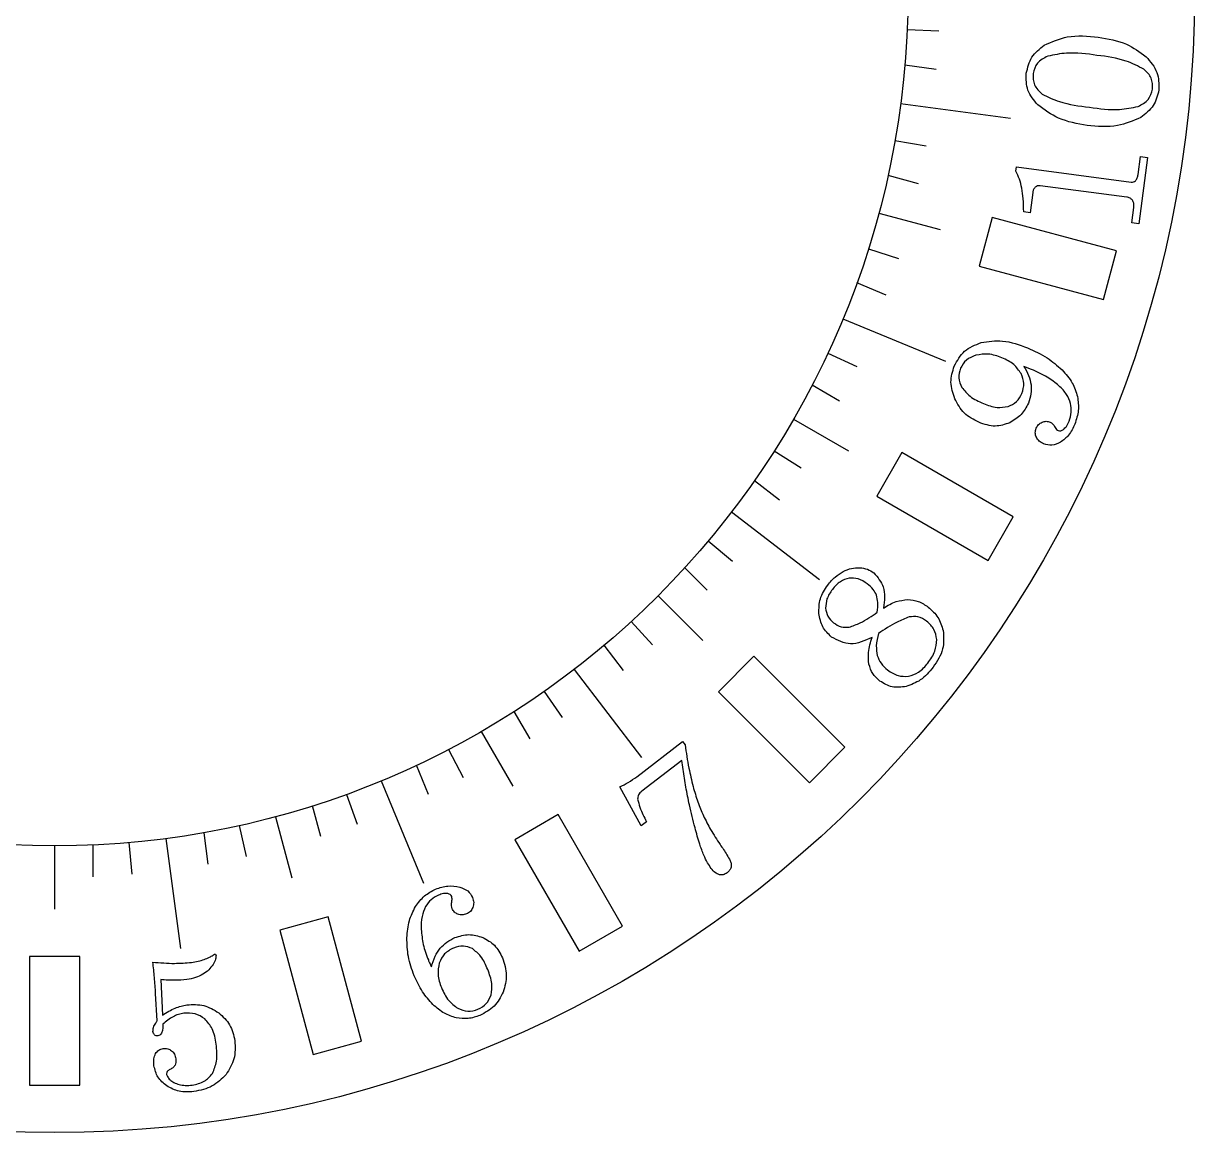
# Model space of a CAD drawing. Header units: millimetres. Extents: x -72 to 72, y -72 to 72.
# Drawn here: x -2 to 72, y -72 to -2 of the extents above; entities that cross this region are included whole.
import ezdxf

# ---------------------------------------------------------------- set-up
doc = ezdxf.new("R2010")
doc.units = ezdxf.units.MM
doc.layers.get('0').update_dxf_attribs({"linetype": 'CONTINUOUS'})

msp = doc.modelspace()

# ---------------------------------------------------------------- linework, layer by layer
for p, q in [((53.864, -2.352), (55.862, -2.439)), ((55.703, -4.873), (53.72, -4.612)), ((53.454, -7.037), (60.394, -7.951)), ((53.096, -9.362), (55.066, -9.71)), ((60.733, -11.303), (60.769, -11.034)), ((60.769, -11.034), (68.019, -11.988)), ((68.46, -11.509), (68.608, -10.382)), ((69.044, -10.439), (68.493, -14.622)), ((68.608, -10.382), (69.044, -10.439)), ((54.59, -12.102), (52.658, -11.585)), ((67.74, -12.939), (62.262, -12.217)), ((61.798, -12.641), (61.628, -13.931)), ((52.078, -13.954), (55.942, -14.99)), ((61.628, -13.931), (61.228, -13.878)), ((68.058, -14.564), (68.185, -13.6)), ((68.493, -14.622), (68.058, -14.564)), ((51.42, -16.213), (53.328, -16.814)), ((52.543, -19.124), (50.696, -18.359)), ((49.811, -20.633), (56.279, -23.311)), ((48.864, -22.786), (50.677, -23.631)), ((61.722, -23.824), (61.235, -23.635)), ((49.598, -25.819), (47.866, -24.819)), ((46.692, -26.958), (50.156, -28.958)), ((45.472, -28.969), (47.159, -30.043)), ((45.803, -32.072), (44.217, -30.854)), ((42.774, -32.822), (48.328, -37.083)), ((41.302, -34.656), (42.834, -35.942)), ((41.225, -37.776), (39.811, -36.362)), ((38.124, -38.124), (40.952, -40.952)), ((36.425, -39.751), (37.776, -41.225)), ((35.942, -42.834), (34.724, -41.247)), ((32.822, -42.774), (37.083, -48.328)), ((30.925, -44.165), (32.072, -45.803)), ((30.043, -47.159), (29.043, -45.427)), ((26.958, -46.692), (28.958, -50.156)), ((36.782, -49.546), (39.674, -47.327)), ((39.674, -47.327), (39.838, -47.541)), ((24.895, -47.824), (25.819, -49.598)), ((23.631, -50.677), (22.866, -48.829)), ((39.62, -48.528), (37.101, -50.461)), ((39.885, -50.201), (39.62, -48.528)), ((20.633, -49.811), (23.311, -56.279)), ((37.067, -52.651), (35.708, -50.186)), ((18.44, -50.664), (19.124, -52.543)), ((16.814, -53.328), (16.296, -51.396)), ((13.954, -52.078), (14.99, -55.942)), ((37.402, -52.394), (37.067, -52.651)), ((9.71, -55.066), (9.449, -53.083)), ((11.669, -52.638), (12.102, -54.59)), ((0, -53.916), (0, -57.916)), ((2.439, -55.862), (2.439, -53.862)), ((4.699, -53.71), (4.873, -55.703)), ((7.037, -53.454), (7.951, -60.394)), ((6.707, -62.365), (6.81, -64.609)), ((6.47, -64.961), (6.38, -63.235))]:
    msp.add_line(p, q)
for points in [[(58.409, -17.294), (66.262, -19.398), (67.084, -16.332), (59.231, -14.227)], [(51.943, -31.822), (58.984, -35.887), (60.571, -33.138), (53.53, -29.073)], [(41.937, -44.182), (47.686, -49.931), (49.931, -47.686), (44.182, -41.937)], [(29.073, -53.53), (33.138, -60.571), (35.887, -58.984), (31.822, -51.943)], [(14.227, -59.231), (16.332, -67.084), (19.398, -66.262), (17.294, -58.409)], [(-1.587, -60.895), (-1.587, -69.025), (1.588, -69.025), (1.588, -60.895)]]:
    msp.add_lwpolyline(points, close=True)
for radius in [72.025, 53.916]:
    msp.add_circle((0, 0), radius)
for points, knots in [([(62.525, -3.346), (63.005, -3.132), (64.091, -2.649), (65.279, -2.774), (65.942, -2.844)], [0, 0, 0, 0, 0.1549394, 0.3507496, 0.3507496, 0.3507496, 0.3507496]), ([(65.942, -2.844), (66.557, -2.941), (67.662, -3.116), (68.559, -3.776), (68.958, -4.069)], [0, 0, 0, 0, 0.1833041, 0.3296524, 0.3296524, 0.3296524, 0.3296524]), ([(61.394, -5.118), (61.48, -4.76), (61.652, -4.039), (62.233, -3.578), (62.525, -3.346)], [0, 0, 0, 0, 0.1070769, 0.2157285, 0.2157285, 0.2157285, 0.2157285]), ([(62.748, -4.037), (62.502, -4.163), (62.036, -4.403), (61.887, -4.902), (61.817, -5.138)], [0, 0, 0, 0, 0.0790161, 0.1498628, 0.1498628, 0.1498628, 0.1498628]), ([(65.857, -3.985), (65.217, -3.895), (64.173, -3.748), (63.145, -3.956), (62.748, -4.037)], [0, 0, 0, 0, 0.1920881, 0.3129211, 0.3129211, 0.3129211, 0.3129211]), ([(68.826, -4.867), (68.457, -4.677), (67.527, -4.198), (66.485, -4.065), (65.857, -3.985)], [0, 0, 0, 0, 0.1238521, 0.3117459, 0.3117459, 0.3117459, 0.3117459]), ([(68.958, -4.069), (69.234, -4.385), (69.762, -4.991), (69.768, -5.791), (69.771, -6.173)], [0, 0, 0, 0, 0.1215278, 0.232392, 0.232392, 0.232392, 0.232392]), ([(62.113, -7.104), (61.865, -6.815), (61.374, -6.244), (61.387, -5.491), (61.394, -5.118)], [0, 0, 0, 0, 0.1099949, 0.217945, 0.217945, 0.217945, 0.217945]), ([(61.817, -5.138), (61.819, -5.386), (61.824, -5.899), (62.2, -6.25), (62.394, -6.431)], [0, 0, 0, 0, 0.0712978, 0.1473197, 0.1473197, 0.1473197, 0.1473197]), ([(69.37, -6.12), (69.37, -5.878), (69.37, -5.382), (69.01, -5.041), (68.826, -4.867)], [0, 0, 0, 0, 0.0696379, 0.1421735, 0.1421735, 0.1421735, 0.1421735]), ([(62.394, -6.431), (62.751, -6.604), (63.693, -7.06), (64.737, -7.185), (65.384, -7.262)], [0, 0, 0, 0, 0.1184432, 0.3121794, 0.3121794, 0.3121794, 0.3121794]), ([(68.458, -7.215), (68.698, -7.089), (69.157, -6.85), (69.302, -6.356), (69.37, -6.12)], [0, 0, 0, 0, 0.0775983, 0.1481139, 0.1481139, 0.1481139, 0.1481139]), ([(69.771, -6.173), (69.685, -6.524), (69.509, -7.237), (68.924, -7.682), (68.627, -7.908)], [0, 0, 0, 0, 0.1051658, 0.21349, 0.21349, 0.21349, 0.21349]), ([(65.234, -8.407), (64.614, -8.302), (63.469, -8.109), (62.54, -7.419), (62.113, -7.104)], [0, 0, 0, 0, 0.1854547, 0.3424084, 0.3424084, 0.3424084, 0.3424084]), ([(65.384, -7.262), (66.019, -7.352), (67.05, -7.498), (68.067, -7.294), (68.458, -7.215)], [0, 0, 0, 0, 0.1903204, 0.3092808, 0.3092808, 0.3092808, 0.3092808]), ([(68.627, -7.908), (68.141, -8.119), (67.061, -8.589), (65.883, -8.471), (65.234, -8.407)], [0, 0, 0, 0, 0.1563071, 0.3480283, 0.3480283, 0.3480283, 0.3480283]), ([(61.111, -12.365), (61.066, -12.175), (60.98, -11.807), (60.814, -11.468), (60.733, -11.303)], [0, 0, 0, 0, 0.0581427, 0.1130158, 0.1130158, 0.1130158, 0.1130158]), ([(68.284, -11.905), (68.327, -11.849), (68.418, -11.731), (68.446, -11.585), (68.46, -11.509)], [0, 0, 0, 0, 0.02102955, 0.04394207, 0.04394207, 0.04394207, 0.04394207]), ([(61.228, -13.878), (61.226, -13.597), (61.223, -13.09), (61.145, -12.589), (61.111, -12.365)], [0, 0, 0, 0, 0.0840282, 0.1519513, 0.1519513, 0.1519513, 0.1519513]), ([(61.959, -12.314), (61.919, -12.358), (61.835, -12.452), (61.811, -12.576), (61.798, -12.641)], [0, 0, 0, 0, 0.01771495, 0.03712672, 0.03712672, 0.03712672, 0.03712672]), ([(62.262, -12.217), (62.207, -12.216), (62.095, -12.214), (62.005, -12.28), (61.959, -12.314)], [0, 0, 0, 0, 0.01603183, 0.03252807, 0.03252807, 0.03252807, 0.03252807]), ([(68.019, -11.988), (68.07, -11.991), (68.169, -11.996), (68.246, -11.935), (68.284, -11.905)], [0, 0, 0, 0, 0.01479502, 0.02863678, 0.02863678, 0.02863678, 0.02863678]), ([(68.101, -13.134), (68.054, -13.085), (67.954, -12.981), (67.813, -12.953), (67.74, -12.939)], [0, 0, 0, 0, 0.02005035, 0.04196494, 0.04196494, 0.04196494, 0.04196494]), ([(68.185, -13.6), (68.194, -13.509), (68.21, -13.345), (68.135, -13.199), (68.101, -13.134)], [0, 0, 0, 0, 0.02675548, 0.04824991, 0.04824991, 0.04824991, 0.04824991]), ([(56.839, -23.609), (57.029, -23.266), (57.418, -22.567), (58.164, -22.275), (58.543, -22.127)], [0, 0, 0, 0, 0.1140007, 0.2322724, 0.2322724, 0.2322724, 0.2322724]), ([(58.543, -22.127), (58.997, -22.06), (59.997, -21.913), (60.948, -22.268), (61.467, -22.463)], [0, 0, 0, 0, 0.1354743, 0.2985969, 0.2985969, 0.2985969, 0.2985969]), ([(58.213, -22.925), (57.993, -23.01), (57.569, -23.173), (57.344, -23.565), (57.235, -23.754)], [0, 0, 0, 0, 0.0683638, 0.1316784, 0.1316784, 0.1316784, 0.1316784]), ([(59.857, -23.089), (59.569, -22.984), (59.033, -22.789), (58.472, -22.882), (58.213, -22.925)], [0, 0, 0, 0, 0.0901495, 0.1677558, 0.1677558, 0.1677558, 0.1677558]), ([(61.467, -22.463), (61.896, -22.654), (62.694, -23.01), (63.35, -23.586), (63.653, -23.853)], [0, 0, 0, 0, 0.1398296, 0.2604069, 0.2604069, 0.2604069, 0.2604069]), ([(56.868, -25.673), (56.754, -25.327), (56.526, -24.641), (56.735, -23.951), (56.839, -23.609)], [0, 0, 0, 0, 0.1064985, 0.2109821, 0.2109821, 0.2109821, 0.2109821]), ([(61.061, -24.086), (60.921, -23.883), (60.615, -23.439), (60.123, -23.212), (59.857, -23.089)], [0, 0, 0, 0, 0.0727172, 0.1588883, 0.1588883, 0.1588883, 0.1588883]), ([(61.235, -23.635), (61.35, -23.822), (61.57, -24.18), (61.653, -24.591), (61.693, -24.789)], [0, 0, 0, 0, 0.0651018, 0.1249704, 0.1249704, 0.1249704, 0.1249704]), ([(57.235, -23.754), (57.177, -23.957), (57.059, -24.37), (57.238, -24.761), (57.329, -24.96)], [0, 0, 0, 0, 0.0613149, 0.1245351, 0.1245351, 0.1245351, 0.1245351]), ([(61.12, -25.338), (61.181, -25.129), (61.306, -24.705), (61.143, -24.294), (61.061, -24.086)], [0, 0, 0, 0, 0.0634521, 0.1285313, 0.1285313, 0.1285313, 0.1285313]), ([(63.455, -24.852), (63.216, -24.663), (62.686, -24.242), (62.064, -23.972), (61.722, -23.824)], [0, 0, 0, 0, 0.0909881, 0.2023281, 0.2023281, 0.2023281, 0.2023281]), ([(63.653, -23.853), (63.889, -24.116), (64.333, -24.612), (64.534, -25.245), (64.628, -25.541)], [0, 0, 0, 0, 0.1045637, 0.1969232, 0.1969232, 0.1969232, 0.1969232]), ([(57.329, -24.96), (57.489, -25.158), (57.854, -25.613), (58.39, -25.848), (58.691, -25.98)], [0, 0, 0, 0, 0.0755707, 0.1724599, 0.1724599, 0.1724599, 0.1724599]), ([(61.693, -24.789), (61.703, -24.985), (61.725, -25.384), (61.592, -25.762), (61.524, -25.955)], [0, 0, 0, 0, 0.0582657, 0.1189058, 0.1189058, 0.1189058, 0.1189058]), ([(64.191, -25.969), (64.119, -25.776), (63.959, -25.349), (63.633, -25.028), (63.455, -24.852)], [0, 0, 0, 0, 0.0611407, 0.1351668, 0.1351668, 0.1351668, 0.1351668]), ([(58.397, -27.165), (58.064, -26.993), (57.404, -26.65), (57.046, -25.997), (56.868, -25.673)], [0, 0, 0, 0, 0.1096964, 0.2179907, 0.2179907, 0.2179907, 0.2179907]), ([(60.241, -26.166), (60.433, -26.08), (60.822, -25.906), (61.02, -25.529), (61.12, -25.338)], [0, 0, 0, 0, 0.0611888, 0.1239451, 0.1239451, 0.1239451, 0.1239451]), ([(64.628, -25.541), (64.667, -25.834), (64.746, -26.424), (64.556, -26.988), (64.46, -27.273)], [0, 0, 0, 0, 0.0872335, 0.1760327, 0.1760327, 0.1760327, 0.1760327]), ([(58.691, -25.98), (58.973, -26.089), (59.476, -26.283), (60.007, -26.202), (60.241, -26.166)], [0, 0, 0, 0, 0.0885939, 0.1584941, 0.1584941, 0.1584941, 0.1584941]), ([(61.524, -25.955), (61.388, -26.211), (61.11, -26.734), (60.603, -27.039), (60.344, -27.195)], [0, 0, 0, 0, 0.0852611, 0.1740059, 0.1740059, 0.1740059, 0.1740059]), ([(64.092, -27.089), (64.155, -26.903), (64.278, -26.538), (64.22, -26.157), (64.191, -25.969)], [0, 0, 0, 0, 0.0578914, 0.1138701, 0.1138701, 0.1138701, 0.1138701]), ([(60.344, -27.195), (60.042, -27.296), (59.392, -27.512), (58.743, -27.286), (58.397, -27.165)], [0, 0, 0, 0, 0.093155, 0.1997062, 0.1997062, 0.1997062, 0.1997062]), ([(62.024, -27.535), (62.066, -27.453), (62.15, -27.29), (62.31, -27.202), (62.389, -27.158)], [0, 0, 0, 0, 0.02705882, 0.0535847, 0.0535847, 0.0535847, 0.0535847]), ([(62.389, -27.158), (62.474, -27.13), (62.641, -27.074), (62.81, -27.125), (62.893, -27.15)], [0, 0, 0, 0, 0.02600469, 0.0515479, 0.0515479, 0.0515479, 0.0515479]), ([(62.893, -27.15), (62.954, -27.187), (63.09, -27.27), (63.172, -27.408), (63.218, -27.485)], [0, 0, 0, 0, 0.02088165, 0.04725298, 0.04725298, 0.04725298, 0.04725298]), ([(64.46, -27.273), (64.346, -27.522), (64.138, -27.978), (63.739, -28.28), (63.557, -28.418)], [0, 0, 0, 0, 0.0805167, 0.1478298, 0.1478298, 0.1478298, 0.1478298]), ([(63.743, -27.617), (63.807, -27.553), (63.96, -27.402), (64.044, -27.204), (64.092, -27.089)], [0, 0, 0, 0, 0.02675752, 0.0637935, 0.0637935, 0.0637935, 0.0637935]), ([(62.028, -28.107), (61.996, -28.013), (61.933, -27.823), (61.993, -27.632), (62.024, -27.535)], [0, 0, 0, 0, 0.02891719, 0.05849426, 0.05849426, 0.05849426, 0.05849426]), ([(62.489, -28.524), (62.387, -28.474), (62.193, -28.38), (62.081, -28.195), (62.028, -28.107)], [0, 0, 0, 0, 0.03322552, 0.06339314, 0.06339314, 0.06339314, 0.06339314]), ([(63.218, -27.485), (63.245, -27.532), (63.293, -27.614), (63.373, -27.665), (63.407, -27.687)], [0, 0, 0, 0, 0.01606491, 0.02798021, 0.02798021, 0.02798021, 0.02798021]), ([(63.407, -27.687), (63.461, -27.697), (63.582, -27.721), (63.686, -27.654), (63.743, -27.617)], [0, 0, 0, 0, 0.01605267, 0.03560234, 0.03560234, 0.03560234, 0.03560234]), ([(63.557, -28.418), (63.377, -28.503), (63.032, -28.666), (62.665, -28.57), (62.489, -28.524)], [0, 0, 0, 0, 0.0577179, 0.1104589, 0.1104589, 0.1104589, 0.1104589]), ([(48.847, -37.443), (48.994, -37.265), (49.273, -36.926), (49.646, -36.695), (49.823, -36.585)], [0, 0, 0, 0, 0.0687707, 0.1306869, 0.1306869, 0.1306869, 0.1306869]), ([(49.823, -36.585), (49.995, -36.506), (50.328, -36.353), (50.694, -36.349), (50.87, -36.347)], [0, 0, 0, 0, 0.0562622, 0.1084525, 0.1084525, 0.1084525, 0.1084525]), ([(50.87, -36.347), (51.035, -36.37), (51.357, -36.413), (51.63, -36.589), (51.764, -36.675)], [0, 0, 0, 0, 0.04925652, 0.09625167, 0.09625167, 0.09625167, 0.09625167]), ([(51.764, -36.675), (52.003, -36.959), (52.539, -37.595), (52.433, -38.431), (52.374, -38.894)], [0, 0, 0, 0, 0.1067728, 0.2396455, 0.2396455, 0.2396455, 0.2396455]), ([(48.289, -39.234), (48.292, -38.919), (48.3, -38.268), (48.661, -37.724), (48.847, -37.443)], [0, 0, 0, 0, 0.0925056, 0.1911811, 0.1911811, 0.1911811, 0.1911811]), ([(49.143, -37.722), (49.008, -37.914), (48.758, -38.268), (48.725, -38.699), (48.71, -38.897)], [0, 0, 0, 0, 0.0688938, 0.1272787, 0.1272787, 0.1272787, 0.1272787]), ([(50.194, -37.007), (50.002, -37.066), (49.581, -37.197), (49.297, -37.537), (49.143, -37.722)], [0, 0, 0, 0, 0.0590984, 0.1295336, 0.1295336, 0.1295336, 0.1295336]), ([(51.345, -37.366), (51.159, -37.238), (50.81, -37), (50.39, -37.004), (50.194, -37.007)], [0, 0, 0, 0, 0.0657603, 0.1231961, 0.1231961, 0.1231961, 0.1231961]), ([(51.93, -38.081), (51.864, -37.953), (51.721, -37.673), (51.477, -37.474), (51.345, -37.366)], [0, 0, 0, 0, 0.04268778, 0.09330697, 0.09330697, 0.09330697, 0.09330697]), ([(51.978, -39.159), (52.004, -38.951), (52.05, -38.588), (51.966, -38.233), (51.93, -38.081)], [0, 0, 0, 0, 0.0621734, 0.1087036, 0.1087036, 0.1087036, 0.1087036]), ([(52.374, -38.894), (52.633, -38.737), (53.107, -38.453), (53.654, -38.388), (53.901, -38.359)], [0, 0, 0, 0, 0.089668, 0.163424, 0.163424, 0.163424, 0.163424]), ([(53.901, -38.359), (54.13, -38.382), (54.603, -38.43), (54.998, -38.696), (55.202, -38.834)], [0, 0, 0, 0, 0.068005, 0.1404594, 0.1404594, 0.1404594, 0.1404594]), ([(48.71, -38.897), (48.742, -39.078), (48.805, -39.446), (49.08, -39.699), (49.22, -39.827)], [0, 0, 0, 0, 0.0535584, 0.10878, 0.10878, 0.10878, 0.10878]), ([(50.195, -40.107), (50.432, -40.022), (51.07, -39.792), (51.627, -39.404), (51.978, -39.159)], [0, 0, 0, 0, 0.0751455, 0.2026622, 0.2026622, 0.2026622, 0.2026622]), ([(55.202, -38.834), (55.428, -39.038), (55.878, -39.445), (56.054, -40.026), (56.141, -40.315)], [0, 0, 0, 0, 0.0896094, 0.178341, 0.178341, 0.178341, 0.178341]), ([(49.091, -40.725), (48.879, -40.524), (48.449, -40.115), (48.343, -39.531), (48.289, -39.234)], [0, 0, 0, 0, 0.0852096, 0.173237, 0.173237, 0.173237, 0.173237]), ([(49.22, -39.827), (49.374, -39.929), (49.671, -40.126), (50.025, -40.113), (50.195, -40.107)], [0, 0, 0, 0, 0.0540276, 0.1037672, 0.1037672, 0.1037672, 0.1037672]), ([(53.991, -39.459), (53.733, -39.566), (53.052, -39.847), (52.433, -40.249), (52.05, -40.499)], [0, 0, 0, 0, 0.083773, 0.2206445, 0.2206445, 0.2206445, 0.2206445]), ([(55.098, -39.721), (54.92, -39.604), (54.582, -39.382), (54.182, -39.434), (53.991, -39.459)], [0, 0, 0, 0, 0.0613211, 0.1171182, 0.1171182, 0.1171182, 0.1171182]), ([(55.734, -40.889), (55.696, -40.662), (55.62, -40.199), (55.274, -39.882), (55.098, -39.721)], [0, 0, 0, 0, 0.0669734, 0.1364808, 0.1364808, 0.1364808, 0.1364808]), ([(52.05, -40.499), (51.986, -40.76), (51.873, -41.223), (51.944, -41.692), (51.974, -41.896)], [0, 0, 0, 0, 0.0797438, 0.1410993, 0.1410993, 0.1410993, 0.1410993]), ([(56.141, -40.315), (56.169, -40.713), (56.228, -41.555), (55.758, -42.259), (55.51, -42.629)], [0, 0, 0, 0, 0.1164758, 0.2460682, 0.2460682, 0.2460682, 0.2460682]), ([(51.652, -40.748), (51.192, -40.961), (50.327, -41.362), (49.485, -40.928), (49.091, -40.725)], [0, 0, 0, 0, 0.143052, 0.2693574, 0.2693574, 0.2693574, 0.2693574]), ([(51.449, -42.442), (51.427, -42.191), (51.376, -41.614), (51.552, -41.061), (51.652, -40.748)], [0, 0, 0, 0, 0.0748408, 0.1721155, 0.1721155, 0.1721155, 0.1721155]), ([(55.179, -42.368), (55.35, -42.126), (55.666, -41.679), (55.712, -41.137), (55.734, -40.889)], [0, 0, 0, 0, 0.0871874, 0.1605502, 0.1605502, 0.1605502, 0.1605502]), ([(51.974, -41.896), (52.043, -42.067), (52.187, -42.425), (52.48, -42.677), (52.633, -42.808)], [0, 0, 0, 0, 0.0545621, 0.1139884, 0.1139884, 0.1139884, 0.1139884]), ([(52.14, -43.508), (51.976, -43.36), (51.649, -43.067), (51.515, -42.649), (51.449, -42.442)], [0, 0, 0, 0, 0.0650896, 0.1291533, 0.1291533, 0.1291533, 0.1291533]), ([(52.633, -42.808), (52.846, -42.952), (53.247, -43.224), (53.729, -43.212), (53.956, -43.206)], [0, 0, 0, 0, 0.074891, 0.1412465, 0.1412465, 0.1412465, 0.1412465]), ([(55.51, -42.629), (55.259, -42.929), (54.793, -43.485), (54.114, -43.736), (53.801, -43.851)], [0, 0, 0, 0, 0.1148427, 0.2133542, 0.2133542, 0.2133542, 0.2133542]), ([(53.956, -43.206), (54.179, -43.135), (54.668, -42.979), (54.999, -42.583), (55.179, -42.368)], [0, 0, 0, 0, 0.0689402, 0.1509754, 0.1509754, 0.1509754, 0.1509754]), ([(53.801, -43.851), (53.499, -43.892), (52.905, -43.971), (52.393, -43.661), (52.14, -43.508)], [0, 0, 0, 0, 0.0882826, 0.1741353, 0.1741353, 0.1741353, 0.1741353]), ([(39.838, -47.541), (39.908, -48.03), (40.036, -48.912), (40.245, -49.779), (40.338, -50.167)], [0, 0, 0, 0, 0.1479892, 0.2674096, 0.2674096, 0.2674096, 0.2674096]), ([(35.708, -50.186), (35.891, -50.099), (36.269, -49.92), (36.608, -49.673), (36.782, -49.546)], [0, 0, 0, 0, 0.060767, 0.1253241, 0.1253241, 0.1253241, 0.1253241]), ([(40.465, -52.776), (40.34, -52.297), (40.119, -51.445), (39.956, -50.579), (39.885, -50.201)], [0, 0, 0, 0, 0.1485708, 0.2640661, 0.2640661, 0.2640661, 0.2640661]), ([(40.338, -50.167), (40.433, -50.492), (40.615, -51.121), (40.872, -51.724), (40.996, -52.014)], [0, 0, 0, 0, 0.1016536, 0.196296, 0.196296, 0.196296, 0.196296]), ([(37.101, -50.461), (37.02, -50.534), (36.865, -50.672), (36.844, -50.878), (36.834, -50.976)], [0, 0, 0, 0, 0.03129911, 0.0598272, 0.0598272, 0.0598272, 0.0598272]), ([(36.834, -50.976), (36.88, -51.145), (37.012, -51.64), (37.247, -52.095), (37.402, -52.394)], [0, 0, 0, 0, 0.0526112, 0.1531231, 0.1531231, 0.1531231, 0.1531231]), ([(40.996, -52.014), (41.141, -52.307), (41.451, -52.933), (41.838, -53.515), (42.045, -53.824)], [0, 0, 0, 0, 0.0978731, 0.2093541, 0.2093541, 0.2093541, 0.2093541]), ([(41.017, -54.506), (40.927, -54.274), (40.708, -53.708), (40.555, -53.122), (40.465, -52.776)], [0, 0, 0, 0, 0.0746184, 0.1816704, 0.1816704, 0.1816704, 0.1816704]), ([(42.045, -53.824), (42.194, -54.043), (42.424, -54.377), (42.623, -54.73), (42.693, -54.852)], [0, 0, 0, 0, 0.0793806, 0.1215517, 0.1215517, 0.1215517, 0.1215517]), ([(41.489, -55.343), (41.408, -55.225), (41.226, -54.96), (41.091, -54.668), (41.017, -54.506)], [0, 0, 0, 0, 0.04297894, 0.09631358, 0.09631358, 0.09631358, 0.09631358]), ([(42.001, -55.741), (41.912, -55.703), (41.708, -55.617), (41.568, -55.442), (41.489, -55.343)], [0, 0, 0, 0, 0.02843494, 0.06572183, 0.06572183, 0.06572183, 0.06572183]), ([(42.741, -55.266), (42.715, -55.331), (42.661, -55.472), (42.546, -55.569), (42.485, -55.621)], [0, 0, 0, 0, 0.02080003, 0.04437562, 0.04437562, 0.04437562, 0.04437562]), ([(42.693, -54.852), (42.72, -54.922), (42.772, -55.056), (42.751, -55.198), (42.741, -55.266)], [0, 0, 0, 0, 0.02200682, 0.04229815, 0.04229815, 0.04229815, 0.04229815]), ([(42.485, -55.621), (42.408, -55.671), (42.261, -55.767), (42.085, -55.749), (42.001, -55.741)], [0, 0, 0, 0, 0.02654563, 0.05121423, 0.05121423, 0.05121423, 0.05121423]), ([(22.804, -57.752), (22.978, -57.511), (23.315, -57.043), (23.826, -56.776), (24.074, -56.646)], [0, 0, 0, 0, 0.0878873, 0.1705004, 0.1705004, 0.1705004, 0.1705004]), ([(24.074, -56.646), (24.33, -56.558), (24.828, -56.387), (25.345, -56.479), (25.596, -56.523)], [0, 0, 0, 0, 0.0799649, 0.1549306, 0.1549306, 0.1549306, 0.1549306]), ([(24.839, -56.932), (24.748, -56.927), (24.546, -56.916), (24.356, -56.989), (24.251, -57.029)], [0, 0, 0, 0, 0.02701116, 0.0601419, 0.0601419, 0.0601419, 0.0601419]), ([(25.088, -57.12), (25.061, -57.074), (25.004, -56.978), (24.895, -56.947), (24.839, -56.932)], [0, 0, 0, 0, 0.015456, 0.03233986, 0.03233986, 0.03233986, 0.03233986]), ([(25.596, -56.523), (25.779, -56.586), (26.129, -56.707), (26.316, -57.025), (26.406, -57.177)], [0, 0, 0, 0, 0.0561288, 0.1071821, 0.1071821, 0.1071821, 0.1071821]), ([(24.251, -57.029), (24.085, -57.114), (23.75, -57.287), (23.537, -57.599), (23.43, -57.756)], [0, 0, 0, 0, 0.0550754, 0.1112494, 0.1112494, 0.1112494, 0.1112494]), ([(25.115, -57.889), (25.098, -57.827), (25.06, -57.688), (25.081, -57.546), (25.092, -57.467)], [0, 0, 0, 0, 0.01907675, 0.04266027, 0.04266027, 0.04266027, 0.04266027]), ([(25.092, -57.467), (25.104, -57.398), (25.124, -57.282), (25.098, -57.167), (25.088, -57.12)], [0, 0, 0, 0, 0.02070619, 0.03499054, 0.03499054, 0.03499054, 0.03499054]), ([(26.406, -57.177), (26.441, -57.284), (26.51, -57.49), (26.454, -57.701), (26.427, -57.802)], [0, 0, 0, 0, 0.03298021, 0.06382561, 0.06382561, 0.06382561, 0.06382561]), ([(22.258, -59.719), (22.286, -59.352), (22.339, -58.659), (22.655, -58.042), (22.804, -57.752)], [0, 0, 0, 0, 0.1092803, 0.2059386, 0.2059386, 0.2059386, 0.2059386]), ([(23.43, -57.756), (23.346, -57.958), (23.155, -58.417), (23.162, -58.915), (23.166, -59.194)], [0, 0, 0, 0, 0.0650517, 0.147566, 0.147566, 0.147566, 0.147566]), ([(25.482, -58.232), (25.401, -58.193), (25.241, -58.119), (25.156, -57.964), (25.115, -57.889)], [0, 0, 0, 0, 0.02623591, 0.05138872, 0.05138872, 0.05138872, 0.05138872]), ([(26.019, -58.219), (25.929, -58.247), (25.751, -58.304), (25.571, -58.256), (25.482, -58.232)], [0, 0, 0, 0, 0.02759946, 0.05472607, 0.05472607, 0.05472607, 0.05472607]), ([(26.427, -57.802), (26.381, -57.893), (26.289, -58.076), (26.109, -58.171), (26.019, -58.219)], [0, 0, 0, 0, 0.02980923, 0.05958602, 0.05958602, 0.05958602, 0.05958602]), ([(23.166, -59.194), (23.196, -59.513), (23.257, -60.176), (23.492, -60.8), (23.614, -61.124)], [0, 0, 0, 0, 0.0955245, 0.1988964, 0.1988964, 0.1988964, 0.1988964]), ([(22.718, -62.116), (22.573, -61.718), (22.29, -60.943), (22.268, -60.119), (22.258, -59.719)], [0, 0, 0, 0, 0.1262845, 0.2455213, 0.2455213, 0.2455213, 0.2455213]), ([(24.365, -60.381), (24.496, -60.244), (24.762, -59.964), (25.111, -59.798), (25.287, -59.714)], [0, 0, 0, 0, 0.0564576, 0.1146932, 0.1146932, 0.1146932, 0.1146932]), ([(25.287, -59.714), (25.584, -59.619), (26.169, -59.433), (26.757, -59.611), (27.047, -59.698)], [0, 0, 0, 0, 0.0909344, 0.179726, 0.179726, 0.179726, 0.179726]), ([(27.047, -59.698), (27.316, -59.845), (27.865, -60.143), (28.149, -60.701), (28.294, -60.986)], [0, 0, 0, 0, 0.0895231, 0.1830517, 0.1830517, 0.1830517, 0.1830517]), ([(23.811, -61.556), (23.877, -61.329), (23.998, -60.907), (24.249, -60.547), (24.365, -60.381)], [0, 0, 0, 0, 0.0702284, 0.1306284, 0.1306284, 0.1306284, 0.1306284]), ([(25.209, -60.368), (25.003, -60.476), (24.594, -60.691), (24.401, -61.109), (24.305, -61.316)], [0, 0, 0, 0, 0.0678842, 0.1343443, 0.1343443, 0.1343443, 0.1343443]), ([(26.396, -60.409), (26.207, -60.332), (25.817, -60.174), (25.416, -60.302), (25.209, -60.368)], [0, 0, 0, 0, 0.0593778, 0.1221914, 0.1221914, 0.1221914, 0.1221914]), ([(27.366, -61.732), (27.239, -61.434), (27.016, -60.915), (26.582, -60.56), (26.396, -60.409)], [0, 0, 0, 0, 0.0954205, 0.1661893, 0.1661893, 0.1661893, 0.1661893]), ([(6.208, -61.26), (6.664, -61.3), (7.478, -61.37), (8.293, -61.309), (8.651, -61.282)], [0, 0, 0, 0, 0.1370108, 0.2447195, 0.2447195, 0.2447195, 0.2447195]), ([(6.38, -63.235), (6.36, -62.9), (6.321, -62.24), (6.245, -61.584), (6.208, -61.26)], [0, 0, 0, 0, 0.1006855, 0.1982773, 0.1982773, 0.1982773, 0.1982773]), ([(8.651, -61.282), (8.792, -61.26), (9.067, -61.217), (9.331, -61.131), (9.459, -61.089)], [0, 0, 0, 0, 0.04267986, 0.08317459, 0.08317459, 0.08317459, 0.08317459]), ([(10.009, -61.401), (9.925, -61.521), (9.751, -61.77), (9.498, -61.939), (9.367, -62.027)], [0, 0, 0, 0, 0.04340535, 0.09029398, 0.09029398, 0.09029398, 0.09029398]), ([(9.459, -61.089), (9.569, -61.049), (9.762, -60.978), (9.935, -60.867), (10.009, -60.819)], [0, 0, 0, 0, 0.03505451, 0.06139616, 0.06139616, 0.06139616, 0.06139616]), ([(10.009, -60.819), (10.033, -60.801), (10.071, -60.773), (10.114, -60.756), (10.13, -60.75)], [0, 0, 0, 0, 0.00910683, 0.01397619, 0.01397619, 0.01397619, 0.01397619]), ([(10.199, -60.83), (10.193, -60.913), (10.176, -61.117), (10.071, -61.295), (10.009, -61.401)], [0, 0, 0, 0, 0.02469956, 0.06096184, 0.06096184, 0.06096184, 0.06096184]), ([(10.13, -60.75), (10.147, -60.753), (10.189, -60.761), (10.195, -60.804), (10.199, -60.83)], [0, 0, 0, 0, 0.00491324, 0.01166583, 0.01166583, 0.01166583, 0.01166583]), ([(23.614, -61.124), (23.64, -61.184), (23.703, -61.33), (23.771, -61.472), (23.811, -61.556)], [0, 0, 0, 0, 0.01978033, 0.04749723, 0.04749723, 0.04749723, 0.04749723]), ([(24.305, -61.316), (24.259, -61.559), (24.158, -62.088), (24.344, -62.597), (24.446, -62.872)], [0, 0, 0, 0, 0.072734, 0.1588521, 0.1588521, 0.1588521, 0.1588521]), ([(28.294, -60.986), (28.414, -61.352), (28.648, -62.068), (28.445, -62.793), (28.346, -63.147)], [0, 0, 0, 0, 0.1127315, 0.2204871, 0.2204871, 0.2204871, 0.2204871]), ([(9.367, -62.027), (9.215, -62.105), (8.895, -62.27), (8.541, -62.329), (8.356, -62.361)], [0, 0, 0, 0, 0.0510919, 0.1070592, 0.1070592, 0.1070592, 0.1070592]), ([(23.905, -63.933), (23.672, -63.676), (23.18, -63.134), (22.877, -62.467), (22.718, -62.116)], [0, 0, 0, 0, 0.1034979, 0.2181954, 0.2181954, 0.2181954, 0.2181954]), ([(27.573, -63.333), (27.605, -63.091), (27.678, -62.542), (27.478, -62.022), (27.366, -61.732)], [0, 0, 0, 0, 0.0723271, 0.1637577, 0.1637577, 0.1637577, 0.1637577]), ([(8.356, -62.361), (8.105, -62.382), (7.556, -62.429), (7.006, -62.387), (6.707, -62.365)], [0, 0, 0, 0, 0.0753336, 0.165076, 0.165076, 0.165076, 0.165076]), ([(24.446, -62.872), (24.575, -63.159), (24.81, -63.681), (25.267, -64.02), (25.472, -64.172)], [0, 0, 0, 0, 0.0926811, 0.168083, 0.168083, 0.168083, 0.168083]), ([(26.744, -64.241), (26.938, -64.138), (27.323, -63.934), (27.49, -63.532), (27.573, -63.333)], [0, 0, 0, 0, 0.0637497, 0.126387, 0.126387, 0.126387, 0.126387]), ([(28.346, -63.147), (28.18, -63.469), (27.845, -64.118), (27.198, -64.456), (26.872, -64.626)], [0, 0, 0, 0, 0.1059302, 0.2134352, 0.2134352, 0.2134352, 0.2134352]), ([(6.81, -64.609), (6.943, -64.522), (7.199, -64.356), (7.476, -64.228), (7.609, -64.167)], [0, 0, 0, 0, 0.04765442, 0.09136408, 0.09136408, 0.09136408, 0.09136408]), ([(7.609, -64.167), (7.734, -64.118), (7.976, -64.023), (8.231, -63.978), (8.355, -63.956)], [0, 0, 0, 0, 0.04025866, 0.07769643, 0.07769643, 0.07769643, 0.07769643]), ([(8.355, -63.956), (8.721, -63.938), (9.443, -63.903), (10.062, -64.276), (10.367, -64.46)], [0, 0, 0, 0, 0.1073408, 0.2117028, 0.2117028, 0.2117028, 0.2117028]), ([(25.375, -64.78), (25.119, -64.698), (24.569, -64.523), (24.137, -64.139), (23.905, -63.933)], [0, 0, 0, 0, 0.0796703, 0.171326, 0.171326, 0.171326, 0.171326]), ([(25.472, -64.172), (25.682, -64.259), (26.097, -64.432), (26.529, -64.305), (26.744, -64.241)], [0, 0, 0, 0, 0.0658404, 0.1308887, 0.1308887, 0.1308887, 0.1308887]), ([(6.217, -65.644), (6.219, -65.555), (6.221, -65.359), (6.33, -65.196), (6.389, -65.108)], [0, 0, 0, 0, 0.02632885, 0.05742296, 0.05742296, 0.05742296, 0.05742296]), ([(6.389, -65.108), (6.407, -65.082), (6.439, -65.036), (6.461, -64.984), (6.47, -64.961)], [0, 0, 0, 0, 0.00935894, 0.01679655, 0.01679655, 0.01679655, 0.01679655]), ([(7.483, -64.709), (7.371, -64.774), (7.139, -64.91), (6.94, -65.091), (6.837, -65.185)], [0, 0, 0, 0, 0.03867301, 0.08044442, 0.08044442, 0.08044442, 0.08044442]), ([(8.163, -64.49), (8.047, -64.511), (7.811, -64.554), (7.593, -64.657), (7.483, -64.709)], [0, 0, 0, 0, 0.03530365, 0.07176502, 0.07176502, 0.07176502, 0.07176502]), ([(9.493, -64.847), (9.295, -64.718), (8.891, -64.455), (8.409, -64.478), (8.163, -64.49)], [0, 0, 0, 0, 0.0691228, 0.1408045, 0.1408045, 0.1408045, 0.1408045]), ([(10.205, -66.437), (10.152, -66.101), (10.058, -65.502), (9.665, -65.046), (9.493, -64.847)], [0, 0, 0, 0, 0.0996578, 0.1773429, 0.1773429, 0.1773429, 0.1773429]), ([(10.367, -64.46), (10.629, -64.698), (11.155, -65.177), (11.31, -65.872), (11.388, -66.222)], [0, 0, 0, 0, 0.1033531, 0.2081702, 0.2081702, 0.2081702, 0.2081702]), ([(26.872, -64.626), (26.625, -64.71), (26.137, -64.876), (25.627, -64.811), (25.375, -64.78)], [0, 0, 0, 0, 0.0772191, 0.1522077, 0.1522077, 0.1522077, 0.1522077]), ([(6.317, -65.862), (6.293, -65.833), (6.239, -65.77), (6.225, -65.688), (6.217, -65.644)], [0, 0, 0, 0, 0.01114147, 0.02429653, 0.02429653, 0.02429653, 0.02429653]), ([(6.763, -65.747), (6.731, -65.792), (6.669, -65.879), (6.565, -65.906), (6.514, -65.919)], [0, 0, 0, 0, 0.01584078, 0.03117362, 0.03117362, 0.03117362, 0.03117362]), ([(6.837, -65.185), (6.841, -65.301), (6.848, -65.494), (6.787, -65.676), (6.763, -65.747)], [0, 0, 0, 0, 0.03467794, 0.057115, 0.057115, 0.057115, 0.057115]), ([(6.514, -65.919), (6.477, -65.92), (6.405, -65.924), (6.346, -65.882), (6.317, -65.862)], [0, 0, 0, 0, 0.01074442, 0.02099831, 0.02099831, 0.02099831, 0.02099831]), ([(9.973, -68.294), (10.078, -68.04), (10.322, -67.446), (10.248, -66.804), (10.205, -66.437)], [0, 0, 0, 0, 0.0812062, 0.1898073, 0.1898073, 0.1898073, 0.1898073]), ([(11.388, -66.222), (11.408, -66.616), (11.446, -67.388), (11.033, -68.039), (10.83, -68.358)], [0, 0, 0, 0, 0.1151272, 0.2256821, 0.2256821, 0.2256821, 0.2256821]), ([(6.277, -67.8), (6.262, -67.655), (6.236, -67.392), (6.335, -67.148), (6.38, -67.038)], [0, 0, 0, 0, 0.04285276, 0.07787219, 0.07787219, 0.07787219, 0.07787219]), ([(6.38, -67.038), (6.441, -66.954), (6.562, -66.786), (6.762, -66.737), (6.86, -66.712)], [0, 0, 0, 0, 0.03024412, 0.0597572, 0.0597572, 0.0597572, 0.0597572]), ([(6.86, -66.712), (6.958, -66.707), (7.15, -66.697), (7.311, -66.801), (7.39, -66.852)], [0, 0, 0, 0, 0.02867373, 0.05604102, 0.05604102, 0.05604102, 0.05604102]), ([(7.39, -66.852), (7.457, -66.921), (7.596, -67.064), (7.635, -67.261), (7.655, -67.364)], [0, 0, 0, 0, 0.02811301, 0.05875752, 0.05875752, 0.05875752, 0.05875752]), ([(7.086, -69.079), (6.877, -68.906), (6.466, -68.568), (6.339, -68.052), (6.277, -67.8)], [0, 0, 0, 0, 0.0791751, 0.1550526, 0.1550526, 0.1550526, 0.1550526]), ([(7.29, -68.044), (7.22, -68.08), (7.107, -68.139), (7.076, -68.259), (7.064, -68.305)], [0, 0, 0, 0, 0.02209583, 0.03585685, 0.03585685, 0.03585685, 0.03585685]), ([(7.611, -67.766), (7.574, -67.817), (7.49, -67.935), (7.362, -68.005), (7.29, -68.044)], [0, 0, 0, 0, 0.01880838, 0.04298332, 0.04298332, 0.04298332, 0.04298332]), ([(7.655, -67.364), (7.663, -67.44), (7.678, -67.577), (7.631, -67.707), (7.611, -67.766)], [0, 0, 0, 0, 0.02254207, 0.04088204, 0.04088204, 0.04088204, 0.04088204]), ([(7.064, -68.305), (7.083, -68.37), (7.125, -68.518), (7.233, -68.629), (7.292, -68.691)], [0, 0, 0, 0, 0.02018623, 0.0454972, 0.0454972, 0.0454972, 0.0454972]), ([(7.292, -68.691), (7.371, -68.755), (7.542, -68.892), (7.753, -68.955), (7.866, -68.988)], [0, 0, 0, 0, 0.03010966, 0.065167, 0.065167, 0.065167, 0.065167]), ([(8.69, -69.024), (8.961, -68.971), (9.473, -68.871), (9.813, -68.479), (9.973, -68.294)], [0, 0, 0, 0, 0.0802442, 0.1515349, 0.1515349, 0.1515349, 0.1515349]), ([(10.83, -68.358), (10.557, -68.63), (9.991, -69.196), (9.205, -69.354), (8.797, -69.436)], [0, 0, 0, 0, 0.1128999, 0.2346821, 0.2346821, 0.2346821, 0.2346821]), ([(8.797, -69.436), (8.48, -69.458), (7.875, -69.5), (7.341, -69.215), (7.086, -69.079)], [0, 0, 0, 0, 0.0930445, 0.1779325, 0.1779325, 0.1779325, 0.1779325]), ([(7.866, -68.988), (7.996, -69.013), (8.269, -69.066), (8.545, -69.039), (8.69, -69.024)], [0, 0, 0, 0, 0.03950801, 0.08279671, 0.08279671, 0.08279671, 0.08279671])]:
    msp.add_open_spline(points, degree=3, knots=knots)

doc.saveas('drawing.dxf')
